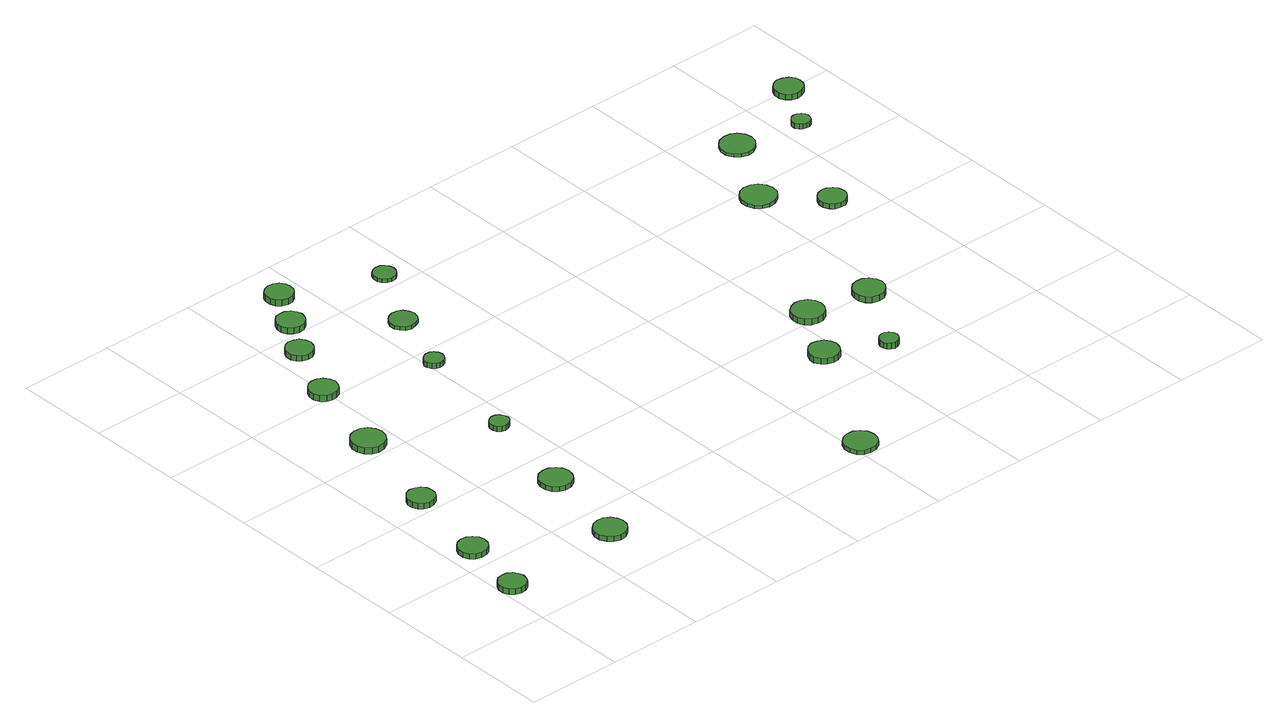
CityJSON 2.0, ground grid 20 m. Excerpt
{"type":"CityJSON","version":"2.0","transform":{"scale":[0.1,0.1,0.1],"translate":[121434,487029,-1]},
"CityObjects":{
"tree1":{"type":"SolitaryVegetationObject","attributes":{"function":"something"},"geometry":[{"type":"MultiSurface","lod":"1","boundaries":[[[0,1,2,3,4,5,6,7,8,9,10,11,12,13,14]],[[15,16,17,18,19,20,21,22,23,24,25,26,27,28,29]],[[0,29,28,1]],[[1,28,27,2]],[[2,27,26,3]],[[3,26,25,4]],[[4,25,24,5]],[[5,24,23,6]],[[6,23,22,7]],[[7,22,21,8]],[[8,21,20,9]],[[9,20,19,10]],[[10,19,18,11]],[[11,18,17,12]],[[12,17,16,13]],[[13,16,15,14]],[[14,15,29,0]]]}]},
"tree2":{"type":"SolitaryVegetationObject","attributes":{"function":"something"},"geometry":[{"type":"MultiSurface","lod":"1","boundaries":[[[30,31,32,33,34,35,36,37,38,39,40,41,42,43,44]],[[45,46,47,48,49,50,51,52,53,54,55,56,57,58,59]],[[30,59,58,31]],[[31,58,57,32]],[[32,57,56,33]],[[33,56,55,34]],[[34,55,54,35]],[[35,54,53,36]],[[36,53,52,37]],[[37,52,51,38]],[[38,51,50,39]],[[39,50,49,40]],[[40,49,48,41]],[[41,48,47,42]],[[42,47,46,43]],[[43,46,45,44]],[[44,45,59,30]]]}]},
"tree3":{"type":"SolitaryVegetationObject","attributes":{"function":"something"},"geometry":[{"type":"MultiSurface","lod":"1","boundaries":[[[60,61,62,63,64,65,66,67,68,69,70,71,72,73,74]],[[75,76,77,78,79,80,81,82,83,84,85,86,87,88,89]],[[60,89,88,61]],[[61,88,87,62]],[[62,87,86,63]],[[63,86,85,64]],[[64,85,84,65]],[[65,84,83,66]],[[66,83,82,67]],[[67,82,81,68]],[[68,81,80,69]],[[69,80,79,70]],[[70,79,78,71]],[[71,78,77,72]],[[72,77,76,73]],[[73,76,75,74]],[[74,75,89,60]]]}]},
"tree4":{"type":"SolitaryVegetationObject","attributes":{"function":"something"},"geometry":[{"type":"MultiSurface","lod":"1","boundaries":[[[90,91,92,93,94,95,96,97,98,99,100,101,102,103,104]],[[105,106,107,108,109,110,111,112,113,114,115,116,117,118,119]],[[90,119,118,91]],[[91,118,117,92]],[[92,117,116,93]],[[93,116,115,94]],[[94,115,114,95]],[[95,114,113,96]],[[96,113,112,97]],[[97,112,111,98]],[[98,111,110,99]],[[99,110,109,100]],[[100,109,108,101]],[[101,108,107,102]],[[102,107,106,103]],[[103,106,105,104]],[[104,105,119,90]]]}]},
"tree5":{"type":"SolitaryVegetationObject","attributes":{"function":"something"},"geometry":[{"type":"MultiSurface","lod":"1","boundaries":[[[120,121,122,123,124,125,126,127,128,129,130,131,132,133,134]],[[135,136,137,138,139,140,141,142,143,144,145,146,147,148,149]],[[120,149,148,121]],[[121,148,147,122]],[[122,147,146,123]],[[123,146,145,124]],[[124,145,144,125]],[[125,144,143,126]],[[126,143,142,127]],[[127,142,141,128]],[[128,141,140,129]],[[129,140,139,130]],[[130,139,138,131]],[[131,138,137,132]],[[132,137,136,133]],[[133,136,135,134]],[[134,135,149,120]]]}]},
"tree6":{"type":"SolitaryVegetationObject","attributes":{"function":"something"},"geometry":[{"type":"MultiSurface","lod":"1","boundaries":[[[150,151,152,153,154,155,156,157,158,159,160,161,162,163,164]],[[165,166,167,168,169,170,171,172,173,174,175,176,177,178,179]],[[150,179,178,151]],[[151,178,177,152]],[[152,177,176,153]],[[153,176,175,154]],[[154,175,174,155]],[[155,174,173,156]],[[156,173,172,157]],[[157,172,171,158]],[[158,171,170,159]],[[159,170,169,160]],[[160,169,168,161]],[[161,168,167,162]],[[162,167,166,163]],[[163,166,165,164]],[[164,165,179,150]]]}]},
"tree7":{"type":"SolitaryVegetationObject","attributes":{"function":"something"},"geometry":[{"type":"MultiSurface","lod":"1","boundaries":[[[180,181,182,183,184,185,186,187,188,189,190,191,192,193,194]],[[195,196,197,198,199,200,201,202,203,204,205,206,207,208,209]],[[180,209,208,181]],[[181,208,207,182]],[[182,207,206,183]],[[183,206,205,184]],[[184,205,204,185]],[[185,204,203,186]],[[186,203,202,187]],[[187,202,201,188]],[[188,201,200,189]],[[189,200,199,190]],[[190,199,198,191]],[[191,198,197,192]],[[192,197,196,193]],[[193,196,195,194]],[[194,195,209,180]]]}]},
"tree8":{"type":"SolitaryVegetationObject","attributes":{"function":"something"},"geometry":[{"type":"MultiSurface","lod":"1","boundaries":[[[210,211,212,213,214,215,216,217,218,219,220,221,222,223,224]],[[225,226,227,228,229,230,231,232,233,234,235,236,237,238,239]],[[210,239,238,211]],[[211,238,237,212]],[[212,237,236,213]],[[213,236,235,214]],[[214,235,234,215]],[[215,234,233,216]],[[216,233,232,217]],[[217,232,231,218]],[[218,231,230,219]],[[219,230,229,220]],[[220,229,228,221]],[[221,228,227,222]],[[222,227,226,223]],[[223,226,225,224]],[[224,225,239,210]]]}]},
"tree9":{"type":"SolitaryVegetationObject","attributes":{"function":"something"},"geometry":[{"type":"MultiSurface","lod":"1","boundaries":[[[240,241,242,243,244,245,246,247,248,249,250,251,252,253,254]],[[255,256,257,258,259,260,261,262,263,264,265,266,267,268,269]],[[240,269,268,241]],[[241,268,267,242]],[[242,267,266,243]],[[243,266,265,244]],[[244,265,264,245]],[[245,264,263,246]],[[246,263,262,247]],[[247,262,261,248]],[[248,261,260,249]],[[249,260,259,250]],[[250,259,258,251]],[[251,258,257,252]],[[252,257,256,253]],[[253,256,255,254]],[[254,255,269,240]]]}]},
"tree10":{"type":"SolitaryVegetationObject","attributes":{"function":"something"},"geometry":[{"type":"MultiSurface","lod":"1","boundaries":[[[270,271,272,273,274,275,276,277,278,279,280,281,282,283,284]],[[285,286,287,288,289,290,291,292,293,294,295,296,297,298,299]],[[270,299,298,271]],[[271,298,297,272]],[[272,297,296,273]],[[273,296,295,274]],[[274,295,294,275]],[[275,294,293,276]],[[276,293,292,277]],[[277,292,291,278]],[[278,291,290,279]],[[279,290,289,280]],[[280,289,288,281]],[[281,288,287,282]],[[282,287,286,283]],[[283,286,285,284]],[[284,285,299,270]]]}]},
"tree11":{"type":"SolitaryVegetationObject","attributes":{"function":"something"},"geometry":[{"type":"MultiSurface","lod":"1","boundaries":[[[300,301,302,303,304,305,306,307,308,309,310,311,312,313,314]],[[315,316,317,318,319,320,321,322,323,324,325,326,327,328,329]],[[300,329,328,301]],[[301,328,327,302]],[[302,327,326,303]],[[303,326,325,304]],[[304,325,324,305]],[[305,324,323,306]],[[306,323,322,307]],[[307,322,321,308]],[[308,321,320,309]],[[309,320,319,310]],[[310,319,318,311]],[[311,318,317,312]],[[312,317,316,313]],[[313,316,315,314]],[[314,315,329,300]]]}]},
"tree12":{"type":"SolitaryVegetationObject","attributes":{"function":"something"},"geometry":[{"type":"MultiSurface","lod":"1","boundaries":[[[330,331,332,333,334,335,336,337,338,339,340,341,342,343,344]],[[345,346,347,348,349,350,351,352,353,354,355,356,357,358,359]],[[330,359,358,331]],[[331,358,357,332]],[[332,357,356,333]],[[333,356,355,334]],[[334,355,354,335]],[[335,354,353,336]],[[336,353,352,337]],[[337,352,351,338]],[[338,351,350,339]],[[339,350,349,340]],[[340,349,348,341]],[[341,348,347,342]],[[342,347,346,343]],[[343,346,345,344]],[[344,345,359,330]]]}]},
"tree13":{"type":"SolitaryVegetationObject","attributes":{"function":"something"},"geometry":[{"type":"MultiSurface","lod":"1","boundaries":[[[360,361,362,363,364,365,366,367,368,369,370,371,372,373,374]],[[375,376,377,378,379,380,381,382,383,384,385,386,387,388,389]],[[360,389,388,361]],[[361,388,387,362]],[[362,387,386,363]],[[363,386,385,364]],[[364,385,384,365]],[[365,384,383,366]],[[366,383,382,367]],[[367,382,381,368]],[[368,381,380,369]],[[369,380,379,370]],[[370,379,378,371]],[[371,378,377,372]],[[372,377,376,373]],[[373,376,375,374]],[[374,375,389,360]]]}]},
"tree14":{"type":"SolitaryVegetationObject","attributes":{"function":"something"},"geometry":[{"type":"MultiSurface","lod":"1","boundaries":[[[390,391,392,393,394,395,396,397,398,399,400,401,402,403,404]],[[405,406,407,408,409,410,411,412,413,414,415,416,417,418,419]],[[390,419,418,391]],[[391,418,417,392]],[[392,417,416,393]],[[393,416,415,394]],[[394,415,414,395]],[[395,414,413,396]],[[396,413,412,397]],[[397,412,411,398]],[[398,411,410,399]],[[399,410,409,400]],[[400,409,408,401]],[[401,408,407,402]],[[402,407,406,403]],[[403,406,405,404]],[[404,405,419,390]]]}]},
"tree15":{"type":"SolitaryVegetationObject","attributes":{"function":"something"},"geometry":[{"type":"MultiSurface","lod":"1","boundaries":[[[420,421,422,423,424,425,426,427,428,429,430,431,432,433,434]],[[435,436,437,438,439,440,441,442,443,444,445,446,447,448,449]],[[420,449,448,421]],[[421,448,447,422]],[[422,447,446,423]],[[423,446,445,424]],[[424,445,444,425]],[[425,444,443,426]],[[426,443,442,427]],[[427,442,441,428]],[[428,441,440,429]],[[429,440,439,430]],[[430,439,438,431]],[[431,438,437,432]],[[432,437,436,433]],[[433,436,435,434]],[[434,435,449,420]]]}]},
"tree16":{"type":"SolitaryVegetationObject","attributes":{"function":"something"},"geometry":[{"type":"MultiSurface","lod":"1","boundaries":[[[450,451,452,453,454,455,456,457,458,459,460,461,462,463,464]],[[465,466,467,468,469,470,471,472,473,474,475,476,477,478,479]],[[450,479,478,451]],[[451,478,477,452]],[[452,477,476,453]],[[453,476,475,454]],[[454,475,474,455]],[[455,474,473,456]],[[456,473,472,457]],[[457,472,471,458]],[[458,471,470,459]],[[459,470,469,460]],[[460,469,468,461]],[[461,468,467,462]],[[462,467,466,463]],[[463,466,465,464]],[[464,465,479,450]]]}]},
"tree17":{"type":"SolitaryVegetationObject","attributes":{"function":"something"},"geometry":[{"type":"MultiSurface","lod":"1","boundaries":[[[480,481,482,483,484,485,486,487,488,489,490,491,492,493,494]],[[495,496,497,498,499,500,501,502,503,504,505,506,507,508,509]],[[480,509,508,481]],[[481,508,507,482]],[[482,507,506,483]],[[483,506,505,484]],[[484,505,504,485]],[[485,504,503,486]],[[486,503,502,487]],[[487,502,501,488]],[[488,501,500,489]],[[489,500,499,490]],[[490,499,498,491]],[[491,498,497,492]],[[492,497,496,493]],[[493,496,495,494]],[[494,495,509,480]]]}]},
"tree18":{"type":"SolitaryVegetationObject","attributes":{"function":"something"},"geometry":[{"type":"MultiSurface","lod":"1","boundaries":[[[510,511,512,513,514,515,516,517,518,519,520,521,522,523,524]],[[525,526,527,528,529,530,531,532,533,534,535,536,537,538,539]],[[510,539,538,511]],[[511,538,537,512]],[[512,537,536,513]],[[513,536,535,514]],[[514,535,534,515]],[[515,534,533,516]],[[516,533,532,517]],[[517,532,531,518]],[[518,531,530,519]],[[519,530,529,520]],[[520,529,528,521]],[[521,528,527,522]],[[522,527,526,523]],[[523,526,525,524]],[[524,525,539,510]]]}]},
"tree19":{"type":"SolitaryVegetationObject","attributes":{"function":"something"},"geometry":[{"type":"MultiSurface","lod":"1","boundaries":[[[540,541,542,543,544,545,546,547,548,549,550,551,552,553,554]],[[555,556,557,558,559,560,561,562,563,564,565,566,567,568,569]],[[540,569,568,541]],[[541,568,567,542]],[[542,567,566,543]],[[543,566,565,544]],[[544,565,564,545]],[[545,564,563,546]],[[546,563,562,547]],[[547,562,561,548]],[[548,561,560,549]],[[549,560,559,550]],[[550,559,558,551]],[[551,558,557,552]],[[552,557,556,553]],[[553,556,555,554]],[[554,555,569,540]]]}]},
"tree20":{"type":"SolitaryVegetationObject","attributes":{"function":"something"},"geometry":[{"type":"MultiSurface","lod":"1","boundaries":[[[570,571,572,573,574,575,576,577,578,579,580,581,582,583,584]],[[585,586,587,588,589,590,591,592,593,594,595,596,597,598,599]],[[570,599,598,571]],[[571,598,597,572]],[[572,597,596,573]],[[573,596,595,574]],[[574,595,594,575]],[[575,594,593,576]],[[576,593,592,577]],[[577,592,591,578]],[[578,591,590,579]],[[579,590,589,580]],[[580,589,588,581]],[[581,588,587,582]],[[582,587,586,583]],[[583,586,585,584]],[[584,585,599,570]]]}]},
"tree21":{"type":"SolitaryVegetationObject","attributes":{"function":"something"},"geometry":[{"type":"MultiSurface","lod":"1","boundaries":[[[600,601,602,603,604,605,606,607,608,609,610,611,612,613,614]],[[615,616,617,618,619,620,621,622,623,624,625,626,627,628,629]],[[600,629,628,601]],[[601,628,627,602]],[[602,627,626,603]],[[603,626,625,604]],[[604,625,624,605]],[[605,624,623,606]],[[606,623,622,607]],[[607,622,621,608]],[[608,621,620,609]],[[609,620,619,610]],[[610,619,618,611]],[[611,618,617,612]],[[612,617,616,613]],[[613,616,615,614]],[[614,615,629,600]]]}]},
"tree22":{"type":"SolitaryVegetationObject","attributes":{"function":"something"},"geometry":[{"type":"MultiSurface","lod":"1","boundaries":[[[630,631,632,633,634,635,636,637,638,639,640,641,642,643,644]],[[645,646,647,648,649,650,651,652,653,654,655,656,657,658,659]],[[630,659,658,631]],[[631,658,657,632]],[[632,657,656,633]],[[633,656,655,634]],[[634,655,654,635]],[[635,654,653,636]],[[636,653,652,637]],[[637,652,651,638]],[[638,651,650,639]],[[639,650,649,640]],[[640,649,648,641]],[[641,648,647,642]],[[642,647,646,643]],[[643,646,645,644]],[[644,645,659,630]]]}]},
"tree23":{"type":"SolitaryVegetationObject","attributes":{"function":"something"},"geometry":[{"type":"MultiSurface","lod":"1","boundaries":[[[660,661,662,663,664,665,666,667,668,669,670,671,672,673,674]],[[675,676,677,678,679,680,681,682,683,684,685,686,687,688,689]],[[660,689,688,661]],[[661,688,687,662]],[[662,687,686,663]],[[663,686,685,664]],[[664,685,684,665]],[[665,684,683,666]],[[666,683,682,667]],[[667,682,681,668]],[[668,681,680,669]],[[669,680,679,670]],[[670,679,678,671]],[[671,678,677,672]],[[672,677,676,673]],[[673,676,675,674]],[[674,675,689,660]]]}]},
"tree24":{"type":"SolitaryVegetationObject","attributes":{"function":"something"},"geometry":[{"type":"MultiSurface","lod":"1","boundaries":[[[690,691,692,693,694,695,696,697,698,699,700,701,702,703,704]],[[705,706,707,708,709,710,711,712,713,714,715,716,717,718,719]],[[690,719,718,691]],[[691,718,717,692]],[[692,717,716,693]],[[693,716,715,694]],[[694,715,714,695]],[[695,714,713,696]],[[696,713,712,697]],[[697,712,711,698]],[[698,711,710,699]],[[699,710,709,700]],[[700,709,708,701]],[[701,708,707,702]],[[702,707,706,703]],[[703,706,705,704]],[[704,705,719,690]]]}]}
},
"vertices":[
[56,114,18],[53,125,18],[47,134,18],[37,140,18],[25,141,18],[14,138,18],[6,130,18],[1,119,18],[1,108,18],[6,97,18],[14,90,18],[25,86,18],[37,87,18],[47,93,18],[53,102,18],[53,102,6],[47,93,6],[37,87,6],[25,86,6],[14,90,6],[6,97,6],[1,108,6],[1,119,6],[6,130,6],[14,138,6],[25,141,6],[37,140,6],[47,134,6],[53,125,6],[56,114,6],
[83,252,17],[81,264,17],[73,274,17],[63,280,17],[50,281,17],[39,277,17],[30,269,17],[25,258,17],[25,245,17],[30,234,17],[39,226,17],[50,222,17],[63,223,17],[73,229,17],[81,239,17],[81,239,6],[73,229,6],[63,223,6],[50,222,6],[39,226,6],[30,234,6],[25,245,6],[25,258,6],[30,269,6],[39,277,6],[50,281,6],[63,280,6],[73,274,6],[81,264,6],[83,252,6],
[120,437,18],[118,448,18],[111,458,18],[101,463,18],[89,465,18],[78,461,18],[70,453,18],[65,443,18],[65,431,18],[70,421,18],[78,413,18],[89,409,18],[101,411,18],[111,416,18],[118,426,18],[118,426,6],[111,416,6],[101,411,6],[89,409,6],[78,413,6],[70,421,6],[65,431,6],[65,443,6],[70,453,6],[78,461,6],[89,465,6],[101,463,6],[111,458,6],[118,448,6],[120,437,6],
[315,128,17],[312,141,17],[304,152,17],[292,159,17],[279,160,17],[266,156,17],[256,147,17],[250,134,17],[250,121,17],[256,108,17],[266,99,17],[279,95,17],[292,96,17],[304,103,17],[312,114,17],[312,114,6],[304,103,6],[292,96,6],[279,95,6],[266,99,6],[256,108,6],[250,121,6],[250,134,6],[256,147,6],[266,156,6],[279,160,6],[292,159,6],[304,152,6],[312,141,6],[315,128,6],
[176,638,23],[173,652,23],[165,664,23],[153,671,23],[138,672,23],[125,668,23],[114,658,23],[109,645,23],[109,631,23],[114,618,23],[125,608,23],[138,604,23],[153,606,23],[165,613,23],[173,624,23],[173,624,10],[165,613,10],[153,606,10],[138,604,10],[125,608,10],[114,618,10],[109,631,10],[109,645,10],[114,658,10],[125,668,10],[138,672,10],[153,671,10],[165,664,10],[173,652,10],[176,638,10],
[352,319,16],[349,332,16],[341,343,16],[329,350,16],[315,351,16],[302,347,16],[292,338,16],[287,326,16],[287,312,16],[292,299,16],[302,290,16],[315,286,16],[329,287,16],[341,294,16],[349,305,16],[349,305,6],[341,294,6],[329,287,6],[315,286,6],[302,290,6],[292,299,6],[287,312,6],[287,326,6],[292,338,6],[302,347,6],[315,351,6],[329,350,6],[341,343,6],[349,332,6],[352,319,6],
[224,820,22],[221,832,22],[214,842,22],[203,848,22],[191,849,22],[180,846,22],[171,837,22],[166,826,22],[166,814,22],[171,803,22],[180,795,22],[191,791,22],[203,792,22],[214,798,22],[221,808,22],[221,808,9],[214,798,9],[203,792,9],[191,791,9],[180,795,9],[171,803,9],[166,814,9],[166,826,9],[171,837,9],[180,846,9],[191,849,9],[203,848,9],[214,842,9],[221,832,9],[224,820,9],
[386,526,17],[384,534,17],[379,541,17],[372,545,17],[364,546,17],[356,543,17],[350,538,17],[347,531,17],[347,522,17],[350,515,17],[356,509,17],[364,507,17],[372,508,17],[379,512,17],[384,518,17],[384,518,6],[379,512,6],[372,508,6],[364,507,6],[356,509,6],[350,515,6],[347,522,6],[347,531,6],[350,538,6],[356,543,6],[364,546,6],[372,545,6],[379,541,6],[384,534,6],[386,526,6],
[281,951,18],[278,962,18],[272,972,18],[262,977,18],[250,979,18],[239,975,18],[231,967,18],[226,957,18],[226,945,18],[231,935,18],[239,927,18],[250,924,18],[262,925,18],[272,931,18],[278,940,18],[278,940,6],[272,931,6],[262,925,6],[250,924,6],[239,927,6],[231,935,6],[226,945,6],[226,957,6],[231,967,6],[239,975,6],[250,979,6],[262,977,6],[272,972,6],[278,962,6],[281,951,6],
[331,1030,19],[328,1041,19],[321,1051,19],[311,1057,19],[299,1058,19],[288,1055,19],[279,1047,19],[274,1036,19],[274,1024,19],[279,1013,19],[288,1005,19],[299,1001,19],[311,1003,19],[321,1009,19],[328,1018,19],[328,1018,6],[321,1009,6],[311,1003,6],[299,1001,6],[288,1005,6],[279,1013,6],[274,1024,6],[274,1036,6],[279,1047,6],[288,1055,6],[299,1058,6],[311,1057,6],[321,1051,6],[328,1041,6],[331,1030,6],
[436,762,17],[434,770,17],[429,777,17],[422,781,17],[414,782,17],[406,779,17],[400,774,17],[396,766,17],[396,758,17],[400,750,17],[406,745,17],[414,742,17],[422,743,17],[429,747,17],[434,754,17],[434,754,6],[429,747,6],[422,743,6],[414,742,6],[406,745,6],[400,750,6],[396,758,6],[396,766,6],[400,774,6],[406,779,6],[414,782,6],[422,781,6],[429,777,6],[434,770,6],[436,762,6],
[376,1113,19],[374,1124,19],[367,1134,19],[357,1140,19],[345,1141,19],[334,1137,19],[325,1130,19],[321,1119,19],[321,1107,19],[325,1096,19],[334,1088,19],[345,1085,19],[357,1086,19],[367,1092,19],[374,1101,19],[374,1101,6],[367,1092,6],[357,1086,6],[345,1085,6],[334,1088,6],[325,1096,6],[321,1107,6],[321,1119,6],[325,1130,6],[334,1137,6],[345,1141,6],[357,1140,6],[367,1134,6],[374,1124,6],[376,1113,6],
[491,900,14],[488,911,14],[482,920,14],[472,926,14],[460,927,14],[449,923,14],[441,916,14],[436,905,14],[436,894,14],[441,884,14],[449,876,14],[460,872,14],[472,874,14],[482,879,14],[488,888,14],[488,888,6],[482,879,6],[472,874,6],[460,872,6],[449,876,6],[441,884,6],[436,894,6],[436,905,6],[441,916,6],[449,923,6],[460,927,6],[472,926,6],[482,920,6],[488,911,6],[491,900,6],
[852,36,15],[849,50,15],[841,61,15],[829,68,15],[815,69,15],[802,65,15],[792,56,15],[786,43,15],[786,29,15],[792,16,15],[802,7,15],[815,3,15],[829,4,15],[841,11,15],[849,22,15],[849,22,6],[841,11,6],[829,4,6],[815,3,6],[802,7,6],[792,16,6],[786,29,6],[786,43,6],[792,56,6],[802,65,6],[815,69,6],[829,68,6],[841,61,6],[849,50,6],[852,36,6],
[563,1037,14],[561,1046,14],[556,1054,14],[548,1059,14],[538,1060,14],[529,1057,14],[522,1051,14],[518,1042,14],[518,1032,14],[522,1024,14],[529,1017,14],[538,1014,14],[548,1015,14],[556,1020,14],[561,1028,14],[561,1028,6],[556,1020,6],[548,1015,6],[538,1014,6],[529,1017,6],[522,1024,6],[518,1032,6],[518,1042,6],[522,1051,6],[529,1057,6],[538,1060,6],[548,1059,6],[556,1054,6],[561,1046,6],[563,1037,6],
[989,292,27],[986,305,27],[979,315,27],[968,321,27],[955,323,27],[943,319,27],[934,310,27],[928,298,27],[928,286,27],[934,274,27],[943,266,27],[955,262,27],[968,263,27],[979,269,27],[986,280,27],[986,280,14],[979,269,14],[968,263,14],[955,262,14],[943,266,14],[934,274,14],[928,286,14],[928,298,14],[934,310,14],[943,319,14],[955,323,14],[968,321,14],[979,315,14],[986,305,14],[989,292,14],
[1094,242,26],[1092,250,26],[1087,257,26],[1080,261,26],[1072,261,26],[1065,259,26],[1059,254,26],[1056,246,26],[1056,238,26],[1059,231,26],[1065,226,26],[1072,223,26],[1080,224,26],[1087,228,26],[1092,235,26],[1092,235,13],[1087,228,13],[1080,224,13],[1072,223,13],[1065,226,13],[1059,231,13],[1056,238,13],[1056,246,13],[1059,254,13],[1065,259,13],[1072,261,13],[1080,261,13],[1087,257,13],[1092,250,13],[1094,242,13],
[1065,418,20],[1062,432,20],[1054,443,20],[1042,450,20],[1029,451,20],[1016,447,20],[1005,438,20],[1000,425,20],[1000,412,20],[1005,399,20],[1016,390,20],[1029,386,20],[1042,387,20],[1054,394,20],[1062,405,20],[1062,405,7],[1054,394,7],[1042,387,7],[1029,386,7],[1016,390,7],[1005,399,7],[1000,412,7],[1000,425,7],[1005,438,7],[1016,447,7],[1029,451,7],[1042,450,7],[1054,443,7],[1062,432,7],[1065,418,7],
[1196,398,20],[1193,410,20],[1185,421,20],[1174,428,20],[1161,429,20],[1148,425,20],[1138,416,20],[1133,404,20],[1133,391,20],[1138,379,20],[1148,370,20],[1161,366,20],[1174,367,20],[1185,374,20],[1193,385,20],[1193,385,7],[1185,374,7],[1174,367,7],[1161,366,7],[1148,370,7],[1138,379,7],[1133,391,7],[1133,404,7],[1138,416,7],[1148,425,7],[1161,429,7],[1174,428,7],[1185,421,7],[1193,410,7],[1196,398,7],
[1261,770,13],[1258,784,13],[1249,797,13],[1236,804,13],[1221,806,13],[1207,801,13],[1196,791,13],[1190,777,13],[1190,762,13],[1196,749,13],[1207,739,13],[1221,734,13],[1236,736,13],[1249,743,13],[1258,755,13],[1258,755,6],[1249,743,6],[1236,736,6],[1221,734,6],[1207,739,6],[1196,749,6],[1190,762,6],[1190,777,6],[1196,791,6],[1207,801,6],[1221,806,6],[1236,804,6],[1249,797,6],[1258,784,6],[1261,770,6],
[1348,672,17],[1346,684,17],[1339,693,17],[1329,699,17],[1318,700,17],[1306,697,17],[1298,689,17],[1293,678,17],[1293,667,17],[1298,656,17],[1306,648,17],[1318,645,17],[1329,646,17],[1339,652,17],[1346,661,17],[1346,661,6],[1339,652,6],[1329,646,6],[1318,645,6],[1306,648,6],[1298,656,6],[1293,667,6],[1293,678,6],[1298,689,6],[1306,697,6],[1318,700,6],[1329,699,6],[1339,693,6],[1346,684,6],[1348,672,6],
[1344,922,13],[1341,936,13],[1332,948,13],[1320,955,13],[1306,956,13],[1292,952,13],[1281,942,13],[1275,929,13],[1275,914,13],[1281,901,13],[1292,892,13],[1306,887,13],[1320,889,13],[1332,896,13],[1341,908,13],[1341,908,6],[1332,896,6],[1320,889,6],[1306,887,6],[1292,892,6],[1281,901,6],[1275,914,6],[1275,929,6],[1281,942,6],[1292,952,6],[1306,956,6],[1320,955,6],[1332,948,6],[1341,936,6],[1344,922,6],
[1466,901,17],[1464,908,17],[1460,914,17],[1453,918,17],[1445,919,17],[1438,917,17],[1433,911,17],[1429,905,17],[1429,897,17],[1433,890,17],[1438,885,17],[1445,883,17],[1453,883,17],[1460,887,17],[1464,893,17],[1464,893,6],[1460,887,6],[1453,883,6],[1445,883,6],[1438,885,6],[1433,890,6],[1429,897,6],[1429,905,6],[1433,911,6],[1438,917,6],[1445,919,6],[1453,918,6],[1460,914,6],[1464,908,6],[1466,901,6],
[1531,996,18],[1529,1008,18],[1522,1017,18],[1511,1023,18],[1499,1025,18],[1488,1021,18],[1479,1013,18],[1474,1002,18],[1474,990,18],[1479,979,18],[1488,971,18],[1499,967,18],[1511,969,18],[1522,975,18],[1529,984,18],[1529,984,6],[1522,975,6],[1511,969,6],[1499,967,6],[1488,971,6],[1479,979,6],[1474,990,6],[1474,1002,6],[1479,1013,6],[1488,1021,6],[1499,1025,6],[1511,1023,6],[1522,1017,6],[1529,1008,6],[1531,996,6]
]}
